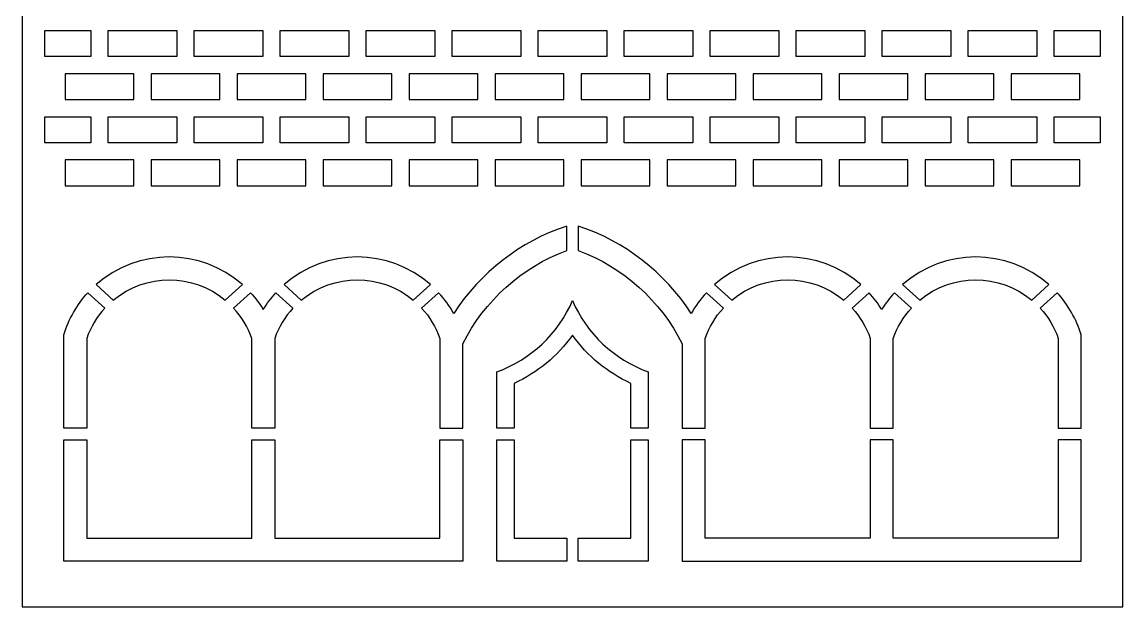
# Model space of a CAD drawing. Header units: millimetres. Extents: x 1061 to 2021, y 96 to 2096.
# Drawn here: x 1061 to 2021, y 96 to 606 of the extents above; entities that cross this region are included whole.
import ezdxf

# ---------------------------------------------------------------- set-up
doc = ezdxf.new("R2010")
doc.units = ezdxf.units.MM
doc.layers.add('DEFAULT_LAYER', color=1, linetype='Continuous')

msp = doc.modelspace()

# ---------------------------------------------------------------- linework, layer by layer
at = {"layer": 'DEFAULT_LAYER'}
for points in [[(1061.38, 96.32), (2021.38, 96.32), (2021.38, 2096.32), (1061.38, 2096.32)], [(1081.38, 598.65), (1121.38, 598.65), (1121.38, 576.1), (1081.38, 576.1)], [(1136.38, 598.65), (1196.38, 598.65), (1196.38, 576.1), (1136.38, 576.1)], [(1211.38, 598.65), (1271.38, 598.65), (1271.38, 576.1), (1211.38, 576.1)], [(1286.38, 598.65), (1346.38, 598.65), (1346.38, 576.1), (1286.38, 576.1)], [(1361.38, 598.65), (1421.38, 598.65), (1421.38, 576.1), (1361.38, 576.1)], [(1436.38, 598.65), (1496.38, 598.65), (1496.38, 576.1), (1436.38, 576.1)], [(1511.38, 598.65), (1571.38, 598.65), (1571.38, 576.1), (1511.38, 576.1)], [(1586.38, 598.65), (1646.38, 598.65), (1646.38, 576.1), (1586.38, 576.1)], [(1661.38, 598.65), (1721.38, 598.65), (1721.38, 576.1), (1661.38, 576.1)], [(1736.38, 598.65), (1796.38, 598.65), (1796.38, 576.1), (1736.38, 576.1)], [(1811.38, 598.65), (1871.38, 598.65), (1871.38, 576.1), (1811.38, 576.1)], [(1886.38, 598.65), (1946.38, 598.65), (1946.38, 576.1), (1886.38, 576.1)], [(2001.38, 576.1), (1961.38, 576.1), (1961.38, 598.65), (2001.38, 598.65)], [(1098.88, 538.55), (1158.88, 538.55), (1158.88, 561.1), (1098.88, 561.1)], [(1173.88, 538.55), (1233.88, 538.55), (1233.88, 561.1), (1173.88, 561.1)], [(1248.88, 538.55), (1308.88, 538.55), (1308.88, 561.1), (1248.88, 561.1)], [(1323.88, 538.55), (1383.88, 538.55), (1383.88, 561.1), (1323.88, 561.1)], [(1398.88, 538.55), (1458.88, 538.55), (1458.88, 561.1), (1398.88, 561.1)], [(1473.88, 538.55), (1533.88, 538.55), (1533.88, 561.1), (1473.88, 561.1)], [(1548.88, 538.55), (1608.88, 538.55), (1608.88, 561.1), (1548.88, 561.1)], [(1623.88, 538.55), (1683.88, 538.55), (1683.88, 561.1), (1623.88, 561.1)], [(1698.88, 538.55), (1758.88, 538.55), (1758.88, 561.1), (1698.88, 561.1)], [(1773.88, 538.55), (1833.88, 538.55), (1833.88, 561.1), (1773.88, 561.1)], [(1848.88, 538.55), (1908.88, 538.55), (1908.88, 561.1), (1848.88, 561.1)], [(1923.88, 538.55), (1983.88, 538.55), (1983.88, 561.1), (1923.88, 561.1)], [(1081.38, 523.55), (1121.38, 523.55), (1121.38, 500.99), (1081.38, 500.99)], [(1136.38, 523.55), (1196.38, 523.55), (1196.38, 500.99), (1136.38, 500.99)], [(1211.38, 523.55), (1271.38, 523.55), (1271.38, 500.99), (1211.38, 500.99)], [(1286.38, 523.55), (1346.38, 523.55), (1346.38, 500.99), (1286.38, 500.99)], [(1361.38, 523.55), (1421.38, 523.55), (1421.38, 500.99), (1361.38, 500.99)], [(1436.38, 523.55), (1496.38, 523.55), (1496.38, 500.99), (1436.38, 500.99)], [(1511.38, 523.55), (1571.38, 523.55), (1571.38, 500.99), (1511.38, 500.99)], [(1586.38, 523.55), (1646.38, 523.55), (1646.38, 500.99), (1586.38, 500.99)], [(1661.38, 523.55), (1721.38, 523.55), (1721.38, 500.99), (1661.38, 500.99)], [(1736.38, 523.55), (1796.38, 523.55), (1796.38, 500.99), (1736.38, 500.99)], [(1811.38, 523.55), (1871.38, 523.55), (1871.38, 500.99), (1811.38, 500.99)], [(1886.38, 523.55), (1946.38, 523.55), (1946.38, 500.99), (1886.38, 500.99)], [(2001.38, 500.99), (1961.38, 500.99), (1961.38, 523.55), (2001.38, 523.55)], [(1098.88, 463.44), (1158.88, 463.44), (1158.88, 485.99), (1098.88, 485.99)], [(1173.88, 463.44), (1233.88, 463.44), (1233.88, 485.99), (1173.88, 485.99)], [(1248.88, 463.44), (1308.88, 463.44), (1308.88, 485.99), (1248.88, 485.99)], [(1323.88, 463.44), (1383.88, 463.44), (1383.88, 485.99), (1323.88, 485.99)], [(1398.88, 463.44), (1458.88, 463.44), (1458.88, 485.99), (1398.88, 485.99)], [(1473.88, 463.44), (1533.88, 463.44), (1533.88, 485.99), (1473.88, 485.99)], [(1548.88, 463.44), (1608.88, 463.44), (1608.88, 485.99), (1548.88, 485.99)], [(1623.88, 463.44), (1683.88, 463.44), (1683.88, 485.99), (1623.88, 485.99)], [(1698.88, 463.44), (1758.88, 463.44), (1758.88, 485.99), (1698.88, 485.99)], [(1773.88, 463.44), (1833.88, 463.44), (1833.88, 485.99), (1773.88, 485.99)], [(1848.88, 463.44), (1908.88, 463.44), (1908.88, 485.99), (1848.88, 485.99)], [(1923.88, 463.44), (1983.88, 463.44), (1983.88, 485.99), (1923.88, 485.99)], [(1281.75, 242.07), (1281.75, 156.3), (1425.72, 156.3), (1425.72, 242.07), (1445.72, 242.07), (1445.72, 136.3), (1097.77, 136.3), (1097.77, 242.07), (1117.77, 242.07), (1117.77, 156.3), (1261.75, 156.3), (1261.75, 242.07)], [(1536.38, 156.3), (1536.38, 136.3), (1475.44, 136.3), (1475.44, 242.07), (1490.44, 242.07), (1490.44, 156.3)], [(1546.38, 136.3), (1546.38, 156.3), (1592.32, 156.3), (1592.32, 242.07), (1607.32, 242.07), (1607.32, 136.3)], [(1964.99, 242.07), (1964.99, 156.3), (1821.02, 156.3), (1821.02, 242.07), (1801.02, 242.07), (1801.02, 156.3), (1657.05, 156.3), (1657.05, 242.07), (1637.05, 242.07), (1637.05, 136.3), (1984.99, 136.3), (1984.99, 242.07)]]:
    msp.add_lwpolyline(points, close=True, dxfattribs=at)
for points in [[(1425.72, 330.42), (1425.72, 252.07), (1445.72, 252.07), (1445.72, 325.8, -0.188093), (1536.38, 407.14), (1536.38, 428.34, 0.170927), (1437.78, 352.11, 0.058288), (1424.66, 370.23), (1409.86, 356.78, -0.101798)], [(1657.05, 330.42, -0.101798), (1672.91, 356.78), (1658.11, 370.23, 0.058288), (1644.98, 352.11, 0.170927), (1546.38, 428.34), (1546.38, 407.14, -0.188093), (1637.05, 325.8), (1637.05, 252.07), (1657.05, 252.07)], [(1125.99, 377.25), (1140.9, 363.69, -0.362045), (1238.62, 363.69), (1253.53, 377.25, 0.37844)], [(1289.96, 377.25), (1304.87, 363.69, -0.362045), (1402.59, 363.69), (1417.5, 377.25, 0.37844)], [(1665.26, 377.25), (1680.17, 363.69, -0.362045), (1777.89, 363.69), (1792.81, 377.25, 0.37844)], [(1829.23, 377.25), (1844.14, 363.69, -0.362045), (1941.87, 363.69), (1956.78, 377.25, 0.37844)], [(1117.77, 330.42), (1117.77, 252.07), (1097.77, 252.07), (1097.77, 333.64, -0.110928), (1118.83, 370.23), (1133.63, 356.78, 0.101798)], [(1281.75, 330.42), (1281.75, 252.07), (1261.75, 252.07), (1261.75, 330.42, 0.101798), (1245.88, 356.78), (1260.68, 370.23, -0.047674), (1271.75, 355.62, -0.047674), (1282.81, 370.23), (1297.61, 356.78, 0.101798)], [(1801.02, 330.42), (1801.02, 252.07), (1821.02, 252.07), (1821.02, 330.42, -0.101798), (1836.88, 356.78), (1822.08, 370.23, 0.047674), (1811.02, 355.62, 0.047674), (1799.96, 370.23), (1785.16, 356.78, -0.101798)], [(1984.99, 333.64, 0.110928), (1963.93, 370.23), (1949.13, 356.78, -0.101798), (1964.99, 330.42), (1964.99, 252.07), (1984.99, 252.07)], [(1490.44, 291.2), (1490.44, 252.07), (1475.44, 252.07), (1475.44, 301.26, 0.207739), (1541.38, 363.38, 0.207739), (1607.32, 301.26), (1607.32, 252.07), (1592.32, 252.07), (1592.32, 291.2, -0.130257), (1541.38, 333.09, -0.130257)]]:
    msp.add_lwpolyline(points, format="xyb", close=True, dxfattribs=at)

doc.saveas('drawing.dxf')
